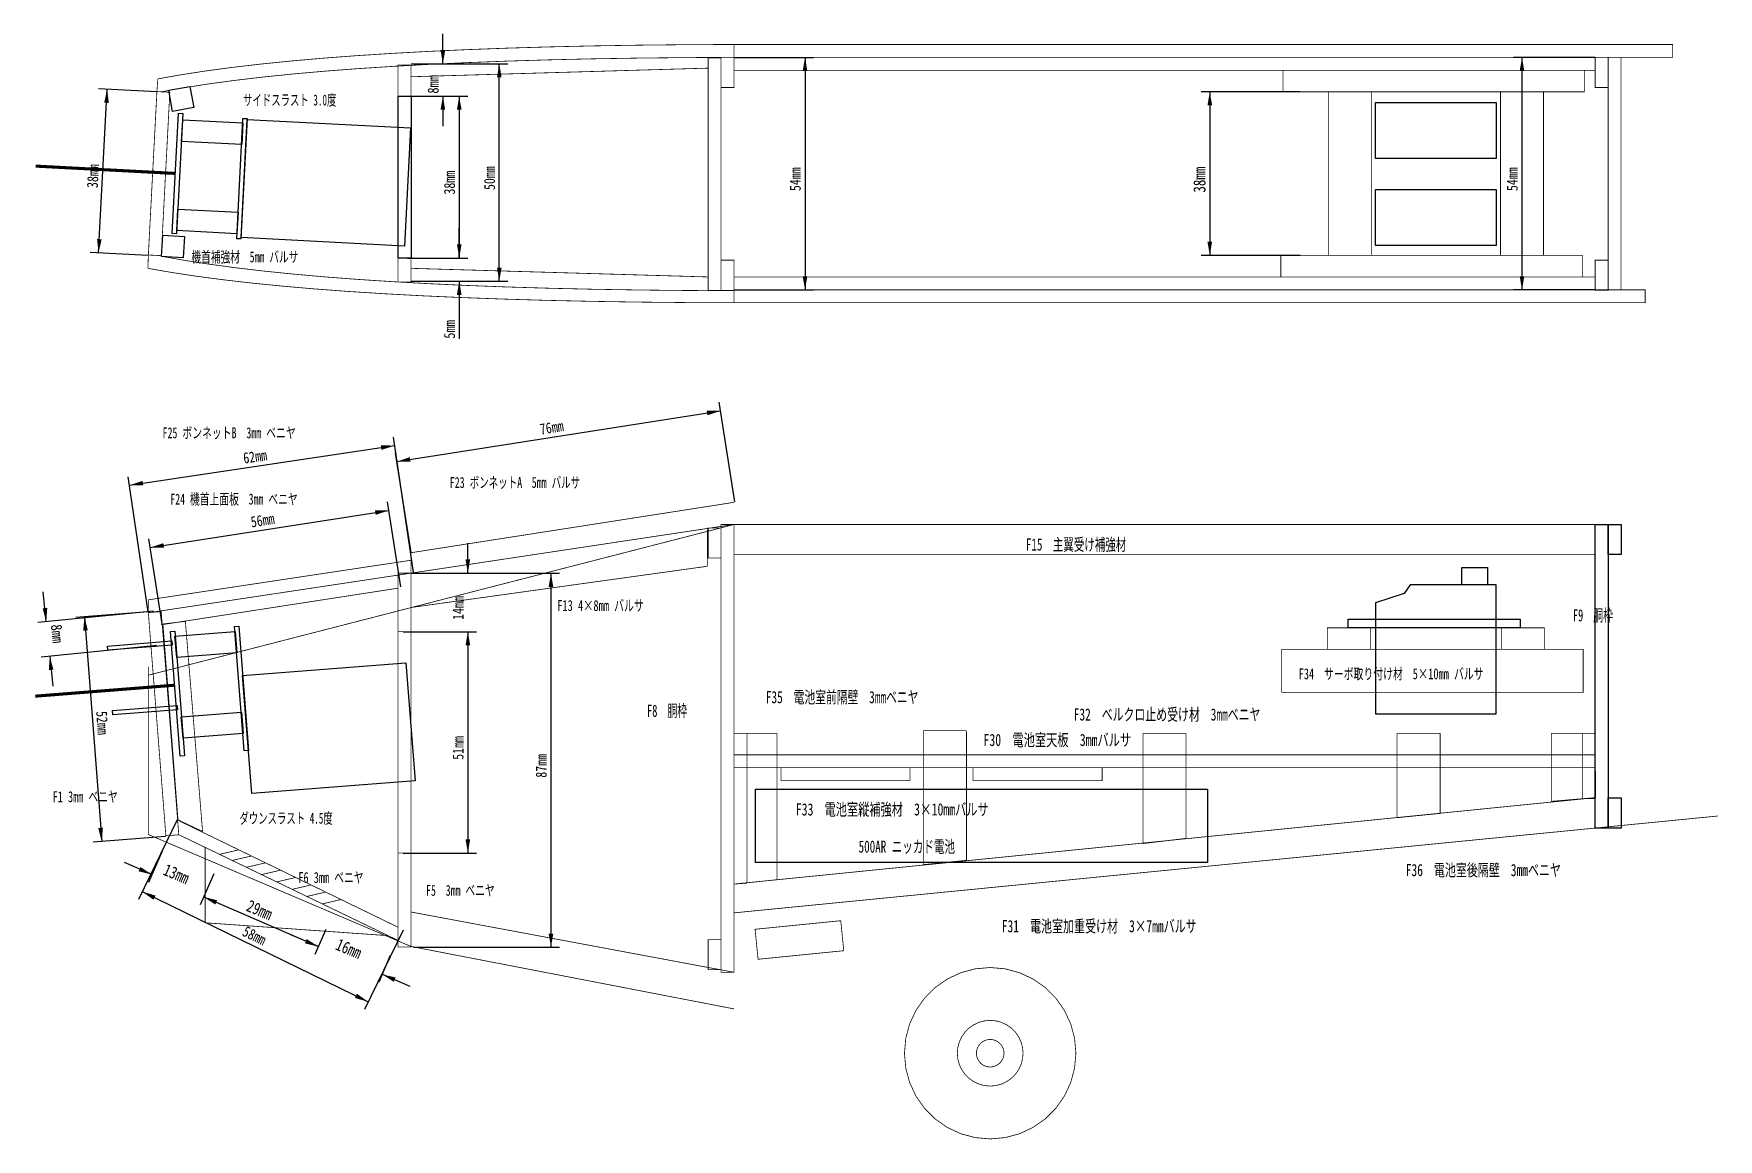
# Model space of a CAD drawing. Extents: x -234 to 157, y -128 to 129.
import ezdxf

# ---------------------------------------------------------------- set-up
doc = ezdxf.new("R2010")
doc.units = 0
for name, color, linetype in [('DRAWING', 7, 'CONTINUOUS'), ('ORIGINAL', 7, 'CONTINUOUS'), ('PARTS', 7, 'CONTINUOUS'), ('UNIT', 7, 'CONTINUOUS')]:
    doc.layers.add(name, color=color, linetype=linetype)

# ---------------------------------------------------------------- blocks, each defined once
blk = doc.blocks.new('$ARROW1$')
at = {"color": 0}
blk.add_solid([(-25.4, 4.318), (-25.4, -4.318), (0, 0)], dxfattribs=at)

msp = doc.modelspace()

# ---------------------------------------------------------------- linework, layer by layer
at = {"layer": 'DRAWING', "const_width": 0.1778}
for points in [[(-205.24945, 118.58787), (-199.9168, 119.53318), (-194.18015, 120.41912), (-188.03954, 121.24568), (-181.49493, 122.01287), (-174.54636, 122.72068), (-167.1938, 123.36912), (-159.43727, 123.95818), (-151.27675, 124.48787), (-142.71227, 124.95818), (-133.7438, 125.36912), (-124.37136, 125.72068), (-114.59493, 126.01287), (-104.41454, 126.24568), (-93.83015, 126.41912), (-82.8418, 126.53318), (-71.44945, 126.58787)], [(-204.44945, 115.58787), (-199.14867, 116.53318), (-193.44633, 117.41912), (-187.34243, 118.24568), (-180.83695, 119.01287), (-173.92993, 119.72068), (-166.62133, 120.36912), (-158.91117, 120.95818), (-150.79945, 121.48787), (-142.28617, 121.95818), (-133.37133, 122.36912), (-124.05493, 122.72068), (-114.33695, 123.01287), (-104.21743, 123.24568), (-93.69633, 123.41912), (-82.77367, 123.53318), (-71.44945, 123.58787)], [(-205.24945, 118.58787), (-205.45302, 115.64033)], [(-146.44945, 119.08787), (-77.44945, 121.08787)], [(-207.44178, 77.69241), (-207.54945, 74.58787)], [(-207.54945, 74.58787), (-202.12513, 73.64255), (-196.28987, 72.75662), (-190.04369, 71.93005), (-183.38659, 71.16287), (-176.31857, 70.45505), (-168.83962, 69.80662), (-160.94976, 69.21755), (-152.64896, 68.68787), (-143.93726, 68.21755), (-134.81462, 67.80662), (-125.28107, 67.45505), (-115.33659, 67.16287), (-104.98119, 66.93005), (-94.21487, 66.75662), (-83.03763, 66.64255), (-71.44945, 66.58787)], [(-204.34945, 77.38787), (-199.04867, 76.44255), (-193.34633, 75.55662), (-187.24243, 74.73005), (-180.73695, 73.96287), (-173.82993, 73.25505), (-166.52133, 72.60662), (-158.81117, 72.01755), (-150.69945, 71.48787), (-142.18617, 71.01755), (-133.27133, 70.60662), (-123.95493, 70.25505), (-114.23695, 69.96287), (-104.11743, 69.73005), (-93.59633, 69.55662), (-82.67367, 69.44255), (-71.34945, 69.38787)], [(-146.44945, 74.58787), (-77.44945, 72.58787)], [(-71.44945, 20.23787), (-146.44945, 8.53787)], [(-207.44945, -5.41213), (-71.54945, 15.08787)], [(-77.64945, 5.38787), (-77.64945, 13.98787)], [(-146.44945, 8.48787), (-146.44945, 3.68787)], [(-207.44945, -2.41213), (-146.44945, 6.78787)], [(-146.64945, -4.21213), (-77.64945, 5.38787)], [(-146.44945, 6.78787), (-146.44945, 3.78787)], [(-204.52939, -8.21213), (-149.54945, 0.28787)], [(-207.44945, -2.41213), (-207.44945, -5.41213)], [(-198.84945, -7.41213), (-204.04945, -8.01213)], [(-194.84945, -56.21213), (-198.84945, -7.41213)], [(-204.04945, -8.01213), (-200.54945, -53.51213)], [(-71.44945, -33.41213), (-61.44945, -33.41213)], [(-71.44945, -33.41213), (-68.44945, -33.41213)], [(-71.44807, -68.42442), (-71.44807, -33.41213)], [(-71.44807, -68.42442), (-71.44807, -33.41213)], [(-68.44945, -33.41213), (-68.44945, -68.21213)], [(-61.44945, -33.41213), (-61.44945, -67.41213)], [(-17.44945, -32.81213), (-27.44945, -32.81213)], [(-27.44945, -32.81213), (-27.44945, -63.91213)], [(-17.44945, -62.91213), (-17.44945, -32.91213)], [(23.55055, -33.41213), (33.55055, -33.41213)], [(23.55055, -59.01213), (23.55055, -33.41213)], [(23.55055, -33.41213), (33.55055, -33.41213)], [(33.55055, -33.41213), (33.55055, -57.81213)], [(82.55055, -33.41213), (92.55055, -33.41213)], [(82.55055, -53.01213), (82.55055, -33.41213)], [(92.55055, -33.41213), (92.55055, -52.01213)], [(128.55055, -33.41213), (118.35055, -33.41213)], [(118.35055, -33.41213), (118.35055, -49.21213)], [(128.55055, -33.41213), (125.55055, -33.41213)], [(125.55055, -33.41213), (125.55055, -48.61213)], [(128.65055, -48.34686), (128.55055, -33.41213)], [(128.55055, -48.61213), (128.55055, -33.41213)], [(-71.44807, -68.42442), (128.65055, -48.34686)], [(118.35055, -49.21213), (128.65055, -48.34686)], [(125.55055, -48.61213), (128.55055, -48.61213)], [(-149.5073, -78.42544), (-200.74945, -53.51213)], [(-200.54945, -53.51213), (-194.84945, -56.21213)], [(-71.44945, -75.11213), (157.05055, -52.61213)], [(92.55055, -52.01213), (82.55055, -53.01213)], [(-149.24945, -81.61213), (-200.24945, -57.01213)], [(33.55055, -57.81213), (23.55055, -59.01213)], [(-194.24945, -59.81213), (-194.24945, -77.41213)], [(-190.89945, -61.51213), (-186.59945, -60.51213)], [(-187.84945, -62.91213), (-183.54945, -61.91213)], [(-184.59945, -64.51213), (-180.29945, -63.51213)], [(-181.09945, -66.21213), (-176.79945, -65.21213)], [(-27.44945, -63.91213), (-17.44945, -62.91213)], [(-177.59945, -67.91213), (-173.29945, -66.91213)], [(-173.89945, -69.61213), (-169.59945, -68.61213)], [(-170.69945, -71.31213), (-166.39945, -70.31213)], [(-61.44945, -67.41213), (-71.44807, -68.42442)], [(-68.44945, -68.21213), (-71.44807, -68.42442)], [(-166.99945, -73.01213), (-162.69945, -72.01213)], [(-194.24945, -77.41213), (-151.64945, -80.41213)]]:
    msp.add_lwpolyline(points, dxfattribs=at)
for points in [[(-71.44945, 126.58787), (146.55055, 126.58787), (146.55055, 123.58787), (-71.44945, 123.58787)], [(-149.44945, 121.78787), (-146.44945, 121.78787), (-146.44945, 71.38787), (-149.44945, 71.38787)], [(-77.44945, 123.48787), (-74.44945, 123.48787), (-74.44945, 69.48787), (-77.44945, 69.48787)], [(-74.44945, 123.58787), (-71.44945, 123.58787), (-71.44945, 116.58787), (-74.44945, 116.58787)], [(-71.44945, 123.58787), (128.55055, 123.58787), (128.55055, 120.58787), (-71.44945, 120.58787)], [(128.55055, 123.58787), (131.55055, 123.58787), (131.55055, 116.58787), (128.55055, 116.58787)], [(131.55055, 123.58787), (134.55055, 123.58787), (134.55055, 69.58787), (131.55055, 69.58787)], [(56.05055, 120.58787), (126.05055, 120.58787), (126.05055, 115.58787), (56.05055, 115.58787)], [(-205.45302, 115.64033), (-202.45713, 115.48333), (-204.44589, 77.53541), (-207.44178, 77.69241)], [(66.55055, 115.58787), (76.55055, 115.58787), (76.55055, 77.58787), (66.55055, 77.58787)], [(106.55055, 115.58787), (116.55055, 115.58787), (116.55055, 77.58787), (106.55055, 77.58787)], [(-74.44945, 76.48787), (-71.44945, 76.48787), (-71.44945, 69.48787), (-74.44945, 69.48787)], [(55.55055, 77.58787), (125.55055, 77.58787), (125.55055, 72.58787), (55.55055, 72.58787)], [(128.55055, 76.48787), (131.55055, 76.48787), (131.55055, 69.48787), (128.55055, 69.48787)], [(-71.44945, 72.58787), (128.55055, 72.58787), (128.55055, 69.58787), (-71.44945, 69.58787)], [(-71.44945, 69.58787), (140.15055, 69.58787), (140.15055, 66.58787), (-71.44945, 66.58787)], [(-149.44945, 3.78787), (-146.44945, 3.78787), (-146.44945, -83.01213), (-149.44945, -83.01213)], [(-207.44944, -5.37244), (-204.45869, -5.13707), (-200.37881, -56.97677), (-203.36956, -57.21214)], [(-149.44945, -9.81213), (-146.44945, -9.81213), (-146.44945, -61.21213), (-149.44945, -61.21213)], [(66.35055, -8.91213), (76.35055, -8.91213), (76.35055, -13.91213), (66.35055, -13.91213)], [(106.75055, -8.91213), (116.75055, -8.91213), (116.75055, -13.91213), (106.75055, -13.91213)], [(55.75055, -13.91213), (125.75055, -13.91213), (125.75055, -23.91213), (55.75055, -23.91213)], [(-71.44945, -38.41213), (128.55055, -38.41213), (128.55055, -41.41213), (-71.44945, -41.41213)], [(-60.54945, -41.41213), (-30.54945, -41.41213), (-30.54945, -44.41213), (-60.54945, -44.41213)], [(-15.94945, -41.41213), (14.05055, -41.41213), (14.05055, -44.41213), (-15.94945, -44.41213)], [(-66.54807, -78.92442), (-46.6473, -76.93455), (-45.95085, -83.89982), (-65.85162, -85.88969)], [(-11.94945, -127.6166), (-15.40633, -127.31414), (-18.75789, -126.41606), (-21.90259, -124.94963), (-24.74484, -122.95943), (-27.1985, -120.50573), (-29.18866, -117.66345), (-30.65504, -114.51873), (-31.55307, -111.16715), (-31.85548, -107.71057), (-31.55307, -104.25399), (-30.65494, -100.90213), (-29.18851, -97.75743), (-27.19831, -94.91518), (-24.74484, -92.46171), (-21.90259, -90.47151), (-18.75761, -89.00498), (-15.40603, -88.10695), (-11.94945, -87.80454), (-8.49287, -88.10695), (-5.14129, -89.00498), (-1.99631, -90.47151), (0.84594, -92.46171), (3.29941, -94.91518), (5.28961, -97.75743), (6.75604, -100.90213), (7.65417, -104.25399), (7.95658, -107.71057), (7.65417, -111.16715), (6.75614, -114.51873), (5.28976, -117.66345), (3.2996, -120.50573), (0.84594, -122.95943), (-1.99631, -124.94963), (-5.14101, -126.41606), (-8.49281, -127.31418)], [(-11.94945, -115.34274), (-13.27485, -115.22677), (-14.55987, -114.88244), (-15.76558, -114.3202), (-16.85533, -113.55713), (-17.79609, -112.61636), (-18.55914, -111.5266), (-19.12136, -110.32088), (-19.46567, -109.03586), (-19.58162, -107.71057), (-19.46567, -106.38528), (-19.12132, -105.10015), (-18.55908, -103.89444), (-17.79601, -102.80469), (-16.85533, -101.86401), (-15.76558, -101.10094), (-14.55976, -100.53866), (-13.27474, -100.19435), (-11.94945, -100.0784), (-10.62416, -100.19435), (-9.33914, -100.53866), (-8.13332, -101.10094), (-7.04357, -101.86401), (-6.10289, -102.80469), (-5.33982, -103.89444), (-4.77758, -105.10015), (-4.43323, -106.38528), (-4.31728, -107.71057), (-4.43323, -109.03586), (-4.77754, -110.32088), (-5.33976, -111.5266), (-6.10281, -112.61636), (-7.04357, -113.55713), (-8.13332, -114.3202), (-9.33903, -114.88244), (-10.62414, -115.22679)], [(-11.94945, -110.91213), (-12.50543, -110.86348), (-13.04448, -110.71904), (-13.55025, -110.48319), (-14.00738, -110.1631), (-14.40201, -109.76846), (-14.7221, -109.31133), (-14.95794, -108.80555), (-15.10237, -108.2665), (-15.15101, -107.71057), (-15.10237, -107.15464), (-14.95792, -106.61554), (-14.72207, -106.10977), (-14.40198, -105.65264), (-14.00738, -105.25804), (-13.55025, -104.93795), (-13.04443, -104.70208), (-12.50538, -104.55765), (-11.94945, -104.50901), (-11.39352, -104.55765), (-10.85447, -104.70208), (-10.34865, -104.93795), (-9.89152, -105.25804), (-9.49692, -105.65264), (-9.17683, -106.10977), (-8.94098, -106.61554), (-8.79653, -107.15464), (-8.74789, -107.71057), (-8.79653, -108.2665), (-8.94096, -108.80555), (-9.1768, -109.31133), (-9.49689, -109.76846), (-9.89152, -110.1631), (-10.34865, -110.48319), (-10.85442, -110.71904), (-11.39351, -110.86349)]]:
    msp.add_lwpolyline(points, close=True, dxfattribs=at)
at = {"layer": 'ORIGINAL', "color": 5, "const_width": 0.1778}
for points in [[(-71.44945, 15.08787), (-207.44945, -19.91213)], [(-207.44945, -17.91213), (-207.44945, -46.41213)], [(-207.44945, -56.91213), (-207.44945, -19.91213)], [(-146.44945, -82.91213), (-207.44945, -56.91213)], [(-146.44945, -74.91213), (-71.44945, -88.91213)], [(-71.44945, -97.41213), (-146.44945, -82.91213)]]:
    msp.add_lwpolyline(points, dxfattribs=at)
for points in [[(-77.44945, 14.28787), (-74.44945, 14.28787), (-74.44945, 7.28787), (-77.44945, 7.28787)], [(-74.44945, 15.08787), (-71.44945, 15.08787), (-71.44945, -88.91213), (-74.44945, -88.91213)], [(-71.44945, 15.08787), (128.55055, 15.08787), (128.55055, 8.08787), (-71.44945, 8.08787)], [(-77.44945, -81.31213), (-74.44945, -81.31213), (-74.44945, -88.31213), (-77.44945, -88.31213)]]:
    msp.add_lwpolyline(points, close=True, dxfattribs=at)
at = {"layer": 'ORIGINAL', "color": 5}
for points in [[(128.55055, 15.08787), (131.55055, 15.08787), (131.55055, -55.41213), (128.55055, -55.41213)], [(131.55055, 15.08787), (134.55055, 15.08787), (134.55055, 8.08787), (131.55055, 8.08787)], [(131.55055, -48.41213), (134.55055, -48.41213), (134.55055, -55.41213), (131.55055, -55.41213)]]:
    msp.add_lwpolyline(points, close=True, dxfattribs=at)
at = {"layer": 'PARTS', "color": 1}
for p, q in [((85.55055, 1.08787), (84.15055, -0.91213)), ((105.55055, 1.08787), (85.55055, 1.08787)), ((105.55055, -28.91213), (105.55055, 1.08787)), ((84.15055, -0.91213), (77.55055, -3.11213)), ((77.55055, -3.11213), (77.55055, -28.91213)), ((77.55055, -28.91213), (105.55055, -28.91213))]:
    msp.add_line(p, q, dxfattribs=at)
at = {"layer": 'PARTS'}
for points in [[(-149.44945, 114.58787), (-146.44945, 114.58787), (-146.44945, 76.98787), (-149.44945, 76.98787)], [(-200.42772, 110.61118), (-199.42909, 110.55884), (-200.89449, 82.59719), (-201.89313, 82.64954)], [(-199.47045, 109.0788), (-185.48964, 108.3461), (-185.75132, 103.35297), (-199.73213, 104.08567)], [(-185.4692, 109.42667), (-184.47057, 109.37433), (-185.93598, 81.41271), (-186.93461, 81.46505)], [(-184.48103, 109.1746), (-146.53313, 107.18587), (-147.97237, 79.72355), (-185.92029, 81.7123)], [(-200.59356, 88.33931), (-186.61275, 87.60661), (-186.87443, 82.61347), (-200.85524, 83.34616)], [(-202.29568, -9.77129), (-201.29877, -9.69283), (-199.02346, -38.60342), (-200.02038, -38.68188)], [(-201.25986, -10.83376), (-187.30302, -9.73533), (-186.91073, -14.71992), (-200.86757, -15.81835)], [(-187.44162, -8.60225), (-186.44469, -8.52378), (-184.16939, -37.43438), (-185.16631, -37.51285)], [(-216.9133, -13.12964), (-201.95954, -11.95276), (-201.88108, -12.94968), (-216.83483, -14.12657)], [(-185.54241, -19.98834), (-147.65955, -17.00688), (-145.50195, -44.42212), (-183.38481, -47.40357)], [(-215.73518, -28.09921), (-200.78141, -26.92233), (-200.70294, -27.91923), (-215.65671, -29.09612)], [(-199.78483, -29.57581), (-185.82799, -28.47738), (-185.43569, -33.46197), (-199.39253, -34.5604)], [(-66.44945, -46.41213), (38.55055, -46.41213), (38.55055, -63.41213), (-66.44945, -63.41213)]]:
    msp.add_lwpolyline(points, close=True, dxfattribs=at)
at = {"layer": 'PARTS', "color": 1}
for points in [[(77.55055, 113.08787), (105.55055, 113.08787), (105.55055, 100.08787), (77.55055, 100.08787)], [(77.55055, 92.88787), (105.55055, 92.88787), (105.55055, 79.88787), (77.55055, 79.88787)], [(97.55055, 5.08787), (103.55055, 5.08787), (103.55055, 1.08787), (97.55055, 1.08787)], [(71.15055, -6.91213), (111.15055, -6.91213), (111.15055, -8.91213), (71.15055, -8.91213)]]:
    msp.add_lwpolyline(points, close=True, dxfattribs=at)
at = {"layer": 'PARTS', "color": 1, "const_width": 0.7112}
for points in [[(-201.16041, 96.63036), (-233.61588, 98.33128)], [(-201.31495, -22.23276), (-233.71475, -24.78268)]]:
    msp.add_lwpolyline(points, dxfattribs=at)
at = {"layer": 'UNIT'}
for p, q in [((-139.04945, 122.08787), (-139.04945, 129.08786)), ((-146.44945, 122.08787), (-123.94945, 122.08787)), ((-146.44945, 122.08787), (-137.04945, 122.08787)), ((-125.94945, 71.58787), (-125.94945, 122.08787)), ((-71.44945, 123.58787), (-52.94945, 123.58787)), ((-54.94945, 123.58787), (-54.94945, 69.58787)), ((128.55055, 123.58787), (109.55055, 123.58787)), ((111.55055, 123.58787), (111.55055, 69.58787)), ((-218.99641, 78.1956), (-216.99642, 116.19561)), ((-205.44945, 115.58787), (-218.99366, 116.30073)), ((-147.24945, 114.58787), (-133.24945, 114.58787)), ((-146.44945, 114.58787), (-137.04945, 114.58787)), ((-139.04945, 114.58787), (-139.04945, 107.58788)), ((-135.24945, 114.58787), (-135.24945, 76.98787)), ((60.05055, 115.58787), (37.05055, 115.58787)), ((39.05055, 115.58787), (39.05055, 77.58787)), ((-135.24945, 76.98787), (-135.24945, 83.98786)), ((-207.44945, 77.58787), (-220.99364, 78.30072)), ((-147.24945, 76.98787), (-133.24945, 76.98787)), ((-146.44945, 76.98787), (-133.24945, 76.98787)), ((60.05055, 77.58787), (37.05055, 77.58787)), ((-146.44945, 71.58787), (-123.94945, 71.58787)), ((-146.44945, 71.58787), (-133.24945, 71.58787)), ((-135.24945, 71.58787), (-135.24945, 58.23788)), ((-71.44945, 69.58787), (-52.94945, 69.58787)), ((128.55055, 69.58787), (109.55055, 69.58787)), ((-71.24945, 20.38787), (-74.87107, 43.46798)), ((-149.76103, 29.69216), (-74.56103, 41.49216)), ((-145.84945, 3.98787), (-150.54034, 35.39648)), ((-211.84492, 24.21842), (-150.24492, 33.41842)), ((-146.44945, 8.58787), (-150.07106, 31.66798)), ((-207.44945, -5.21213), (-212.14035, 26.19648)), ((-148.84945, 0.58787), (-151.9135, 20.32607)), ((-207.00671, 9.74974), (-151.60671, 18.34974)), ((-204.24945, -8.01213), (-207.3135, 11.72607)), ((-133.24945, 3.78787), (-133.24945, 10.78786)), ((-146.44945, 3.78787), (-131.24945, 3.78787)), ((-145.84945, 3.78787), (-111.94945, 3.78787)), ((-113.94945, 3.78787), (-113.94945, -83.11213)), ((-231.14055, -7.50124), (-231.83708, -0.53599)), ((-206.24945, -5.01213), (-233.13062, -7.70025)), ((-207.44945, -5.21213), (-224.27909, -6.50176)), ((-222.28494, -6.34895), (-218.28494, -58.54895)), ((-148.24945, -9.81213), (-131.24945, -9.81213)), ((-146.44945, -9.81213), (-131.24945, -9.81213)), ((-133.24945, -9.81213), (-133.24945, -61.21213)), ((-133.24945, -9.81213), (-133.24945, -16.81212)), ((-205.44945, -13.01213), (-232.33062, -15.70025)), ((-230.34055, -15.50124), (-229.64402, -22.46649)), ((-200.74945, -53.51213), (-209.75151, -71.97338)), ((-203.44945, -57.41213), (-220.27909, -58.70176)), ((-204.24945, -60.81213), (-207.38685, -68.05229)), ((-148.24945, -61.21213), (-131.24945, -61.21213)), ((-206.59164, -66.21718), (-213.01452, -63.43393)), ((-192.24945, -66.01213), (-195.38685, -73.25228)), ((-192.24945, -66.01213), (-195.38685, -73.25228)), ((-208.87493, -70.17571), (-156.37493, -95.77571)), ((-194.59164, -71.41717), (-188.16876, -74.20042)), ((-194.59164, -71.41717), (-167.95927, -82.95787)), ((-167.95927, -82.95787), (-174.38215, -80.17462)), ((-166.24945, -79.01213), (-168.75449, -84.79299)), ((-166.24945, -79.01213), (-168.75448, -84.79298)), ((-148.24945, -79.11213), (-157.25151, -97.57338)), ((-151.24945, -85.01213), (-153.93689, -91.21393)), ((-145.84945, -83.11213), (-111.94945, -83.11213)), ((-153.14168, -89.37882), (-146.7188, -92.16207))]:
    msp.add_line(p, q, dxfattribs=at)
for points in [[(-202.72064, 115.93781), (-197.80445, 116.84942), (-196.89284, 111.93322), (-201.80903, 111.02161)], [(-204.37762, 77.3387), (-204.04499, 82.32763), (-199.05608, 81.995), (-199.38869, 77.00607)]]:
    msp.add_lwpolyline(points, close=True, dxfattribs=at)

# ---------------------------------------------------------------- block references
at = {"layer": 'UNIT', "xscale": 0.125, "yscale": 0.125}
for p, rotation in [((-139.04945, 122.08787), 270.000002), ((-125.94945, 122.08787), 90.000001), ((-54.94945, 123.58787), 90.000001), ((111.55055, 123.58787), 90.000001), ((-216.99642, 116.19561), 86.987229), ((-139.04945, 114.58787), 90.000001), ((-135.24945, 114.58787), 90.000001), ((39.05055, 115.58787), 90.000001), ((-218.99641, 78.1956), 266.987231), ((-135.24945, 76.98787), 270.000002), ((-135.24945, 76.98787), 270.000002), ((39.05055, 77.58787), 270.000002), ((-125.94945, 71.58787), 270.000002), ((-135.24945, 71.58787), 90.000001), ((-54.94945, 69.58787), 270.000002), ((111.55055, 69.58787), 270.000002), ((-74.56103, 41.49216), 8.917843), ((-150.24492, 33.41842), 8.494376), ((-149.76103, 29.69216), 188.917845), ((-211.84492, 24.21842), 188.494377), ((-151.60671, 18.34974), 8.823862), ((-207.00671, 9.74974), 188.823864), ((-133.24945, 3.78787), 270.000002), ((-113.94945, 3.78787), 90.000001), ((-231.14055, -7.50124), 275.710636), ((-222.28494, -6.34895), 94.381919), ((-133.24945, -9.81213), 90.000001), ((-133.24945, -9.81213), 90.000001), ((-230.34055, -15.50124), 95.710635), ((-218.28494, -58.54895), 274.38192), ((-133.24945, -61.21213), 270.000002), ((-206.59164, -66.21718), 336.571295), ((-208.87493, -70.17571), 154.005257), ((-194.59164, -71.41717), 156.571294), ((-194.59164, -71.41717), 156.571297), ((-167.95927, -82.95787), 336.571299), ((-167.95927, -82.95787), 336.571295), ((-113.94945, -83.11213), 270.000002), ((-153.14168, -89.37882), 156.571294), ((-156.37493, -95.77571), 334.005258)]:
    msp.add_blockref('$ARROW1$', p, dxfattribs=dict(at, rotation=rotation))

# ---------------------------------------------------------------- texts
at = {"layer": 'UNIT'}
for s, height, rotation, width, p in [('8mm', 2.54, 90, 0.833333, (-140.04945, 115.16287)), ('38mm', 2.54, 87, 0.798611, (-219.20734, 93.19721)), ('50mm', 2.54, 90, 0.798611, (-126.94945, 92.78093)), ('54mm', 2.54, 90, 0.798611, (-55.94945, 92.53093)), ('38mm', 2.822152, 90, 0.781269, (38.05056, 92.17815)), ('54mm', 2.54, 90, 0.798611, (110.55055, 92.53093)), ('38mm', 2.54, 90, 0.798611, (-136.24945, 91.73093)), ('5mm', 2.54, 90, 0.833333, (-136.24945, 58.23788)), ('76mm', 2.54, 9, 0.798611, (-116.32031, 35.94586)), ('62mm', 2.54, 8, 0.798611, (-185.22667, 29.24044)), ('56mm', 2.54, 9, 0.798611, (-183.46121, 14.40418)), ('14mm', 2.54, 90, 0.798611, (-134.24945, -7.06907)), ('8mm', 2.54, 276, 0.833333, (-230.07639, -8.25388)), ('52mm', 2.54, 274, 0.798611, (-219.5718, -28.31257)), ('51mm', 2.54, 90, 0.798611, (-134.24945, -39.56907)), ('87mm', 2.54, 90, 0.798611, (-114.94945, -43.71907)), ('13mm', 2.822152, 337, 0.781269, (-204.23865, -66.18286)), ('29mm', 2.822152, 337, 0.781269, (-184.92247, -74.5532)), ('58mm', 2.54, 334, 0.798611, (-185.83316, -80.29834)), ('16mm', 2.822152, 337, 0.781269, (-164.19749, -83.53403))]:
    msp.add_text(s, height=height, rotation=rotation, dxfattribs=dict(at, width=width)).set_placement(p)
for s, height, width, p in [('サイドスラスト 3.0度', 2.54, 0.612882, (-185.44945, 112.41796)), ('機首補強材\u30005mm バルサ', 2.54, 0.657929, (-197.45394, 75.97624)), ('F25 ボンネットB\u30003mm ベニヤ', 2.54, 0.666491, (-204.14945, 35.11795)), ('F23 ボンネットA\u30005mm バルサ', 2.54, 0.668906, (-137.45585, 23.58779)), ('F24 機首上面板\u30003mm ベニヤ', 2.54, 0.662033, (-202.34945, 19.71797)), ('F15\u3000主翼受け補強材', 2.822152, 0.663229, (-3.64592, 9.02938)), ('F13 4×8mm バルサ', 2.54, 0.69419, (-112.47513, -5)), ('F9\u3000胴枠', 2.822152, 0.628267, (123.36603, -7.41213)), ('F34\u3000サーボ取り付け材\u30005×10mm バルサ', 2.54, 0.693348, (59.68872, -20.85829)), ('F35\u3000電池室前隔壁\u30003mmベニヤ', 2.822152, 0.683479, (-64.05381, -26.41213)), ('F8\u3000胴枠', 2.822152, 0.628267, (-91.63761, -29.58254)), ('F32\u3000ベルクロ止め受け材\u30003mmベニヤ', 2.822152, 0.68978, (7.44776, -30.43928)), ('F30\u3000電池室天板\u30003mmバルサ', 2.822152, 0.711112, (-13.49842, -36.35645)), ('F1 3mm ベニヤ', 2.54, 0.68711, (-229.65735, -49.4)), ('F33\u3000電池室縦補強材\u30003×10mmバルサ', 2.822152, 0.708194, (-57.08095, -52.48647)), ('ダウンスラスト 4.5度', 2.54, 0.612882, (-186.29326, -54.4)), ('500AR ニッカド電池', 2.822152, 0.667128, (-42.49168, -61.12724)), ('F6 3mm ベニヤ', 2.54, 0.68711, (-172.59363, -68.16504)), ('F36\u3000電池室後隔壁\u30003mmベニヤ', 2.822152, 0.694782, (84.55055, -66.57389)), ('F5  3mm ベニヤ', 2.54, 0.661316, (-142.94945, -71.14969)), ('F31\u3000電池室加重受け材\u30003×7mmバルサ', 2.822152, 0.696741, (-9.2666, -79.60933))]:
    msp.add_text(s, height=height, dxfattribs=dict(at, width=width)).set_placement(p)

doc.saveas('drawing.dxf')
